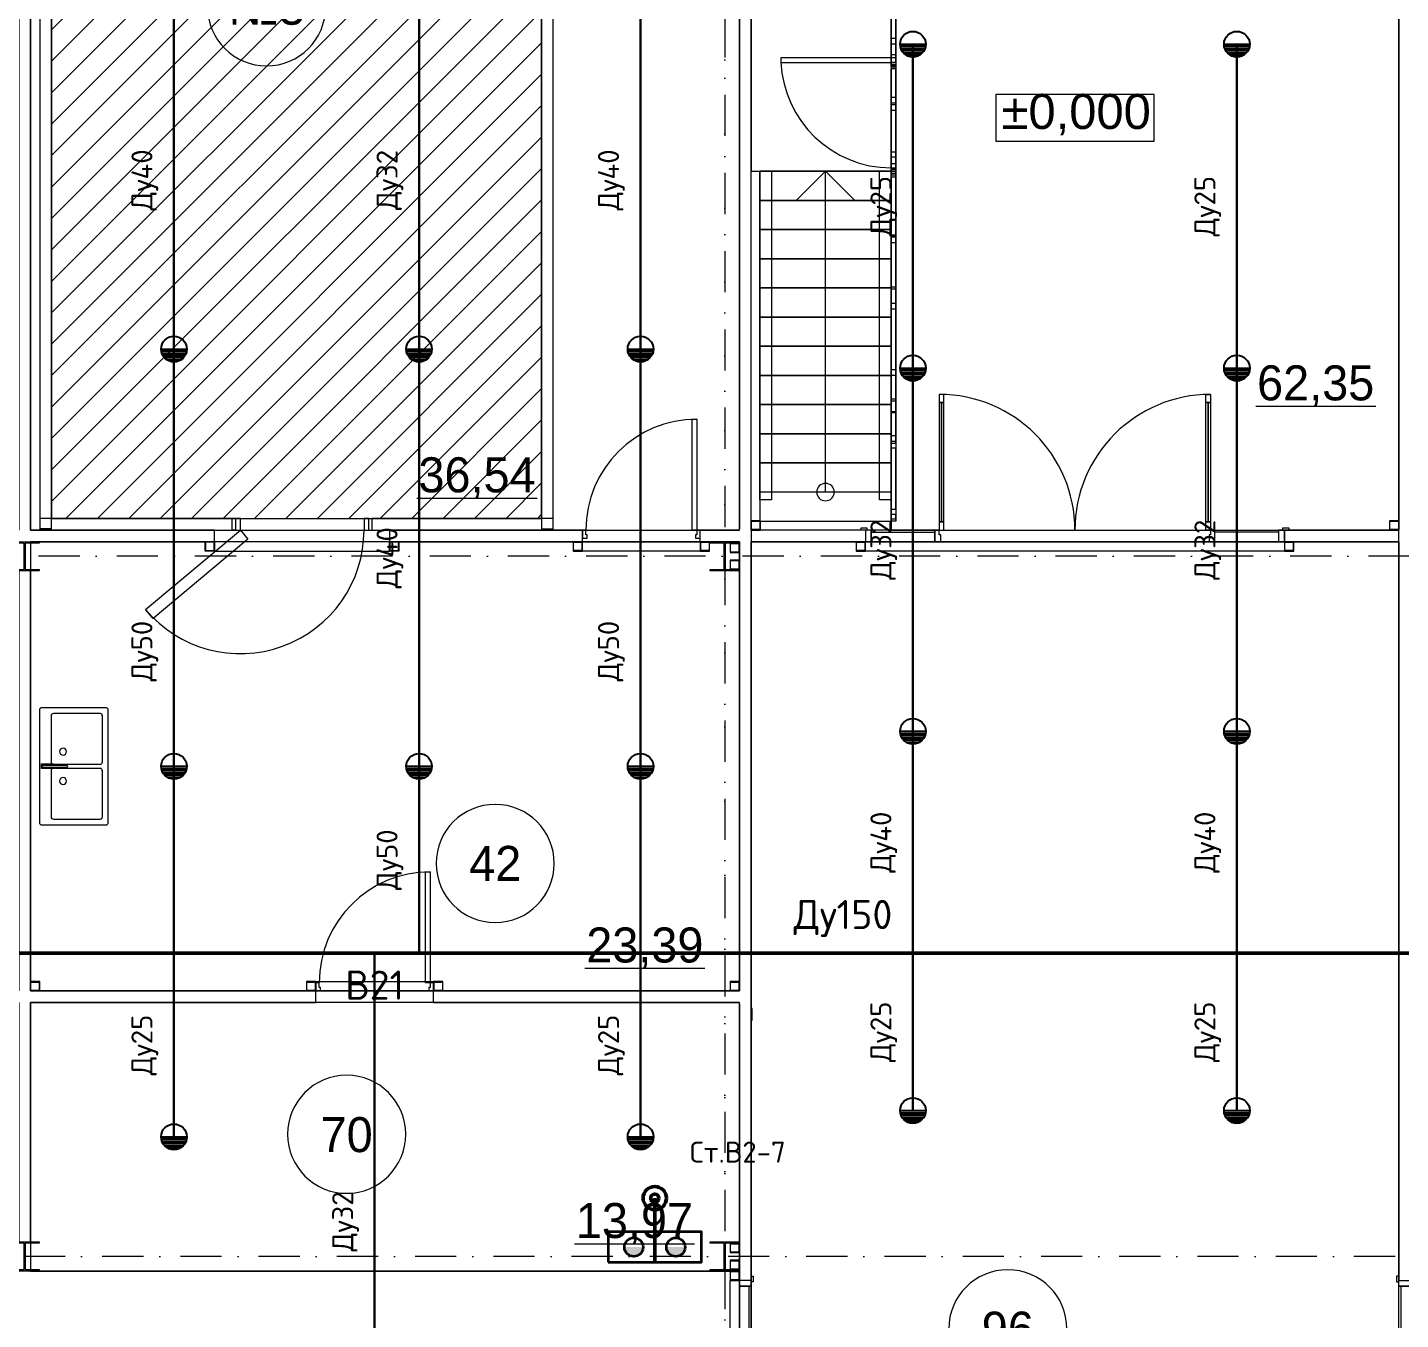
# Model space of a CAD drawing. Header units: millimetres. Extents: x 0 to 2118900, y -20000 to 84100.
# Drawn here: x 448025 to 459790, y 45459 to 56532 of the extents above; entities that cross this region are included whole.
import ezdxf
from ezdxf.enums import TextEntityAlignment as Align

# ---------------------------------------------------------------- set-up
doc = ezdxf.new("R2010")
doc.units = ezdxf.units.MM
for name, pattern in [('Dot & Dashed', [670.277762, 352.777767, -176.388884, 0, -141.111112]), ('Крупный пунктир', [634.99999, 0, -634.99999]), ('Штриховая', [300, 200, -100])]:
    doc.linetypes.add(name, pattern=pattern)
for name, color, linetype, lineweight in [('АР_подоснова', 8, 'Continuous', 13), ('ПТ_В2', 3, 'Continuous', 50), ('ПТ_В21', 1, 'Continuous', 50), ('ПТ_В21_расп', 1, 'Continuous', 30), ('ПТ_оросители', 7, 'Continuous', 25), ('ПТ_ПК', 30, 'Continuous', 35), ('ПТ_текст', 7, 'Continuous', 18), ('ПТ_штриховка', 8, 'Continuous', 9)]:
    doc.layers.add(name, color=color, linetype=linetype, lineweight=lineweight)
doc.styles.add('АР_текст_1', font='arial.ttf')
doc.styles.add('ПТ', font='isocpeur.ttf')

# ---------------------------------------------------------------- blocks, each defined once
blk = doc.blocks.new('Стена_110', base_point=(51875, 40125))
at = {"color": 0, "linetype": 'Continuous', "lineweight": -2, "flags": 128}
blk.add_lwpolyline([(51775, 40125), (51775, 28225)], dxfattribs=at)
blk = doc.blocks.new('Стена_40', base_point=(46125, 29425))
at = {"color": 0, "linetype": 'Continuous', "lineweight": -2, "flags": 128}
for points in [[(46125, 40125), (46125, 29425)], [(46225, 29425), (46225, 40125)]]:
    blk.add_lwpolyline(points, dxfattribs=at)
blk = doc.blocks.new('Колонна SHS ГК 270')
at = {"color": 0, "linetype": 'Continuous', "lineweight": -2}
for p, q in [((40, 40), (-40, 40)), ((-40, 40), (-40, -40)), ((-36.4, -36.4), (-36.4, 36.4)), ((-36.4, 36.4), (36.4, 36.4)), ((36.4, 36.4), (36.4, -36.4)), ((40, -40), (40, 40)), ((-40, -40), (40, -40)), ((36.4, -36.4), (-36.4, -36.4))]:
    blk.add_line(p, q, dxfattribs=at)
blk = doc.blocks.new('Труба Квадратного Сечения ГК SHS 27_5')
at = {"color": 0, "linetype": 'Continuous', "lineweight": -2}
for p, q in [((505, 40), (0, 40)), ((0, 40), (0, 0)), ((0, 0), (0, -40)), ((1010, 40), (505, 40)), ((1010, 0), (1010, 40)), ((1010, -40), (1010, 0)), ((0, -40), (505, -40)), ((505, -40), (1010, -40))]:
    blk.add_line(p, q, dxfattribs=at)
blk = doc.blocks.new('Труба Квадратного Сечения ГК SHS 27_6')
at = {"color": 0, "linetype": 'Continuous', "lineweight": -2}
for p, q in [((750, 40), (0, 40)), ((0, 40), (0, 0)), ((0, 0), (0, -40)), ((1500, 40), (750, 40)), ((1500, 0), (1500, 40)), ((1500, -40), (1500, 0)), ((0, -40), (750, -40)), ((750, -40), (1500, -40))]:
    blk.add_line(p, q, dxfattribs=at)
blk = doc.blocks.new('Труба Квадратного Сечения ГК SHS 27_9')
at = {"color": 0, "linetype": 'Continuous', "lineweight": -2}
for p, q in [((1795, 40), (0, 40)), ((0, 40), (0, 0)), ((0, 0), (0, -40)), ((3590, 40), (1795, 40)), ((3590, 0), (3590, 40)), ((3590, -40), (3590, 0)), ((0, -40), (1795, -40)), ((1795, -40), (3590, -40))]:
    blk.add_line(p, q, dxfattribs=at)
blk = doc.blocks.new('Труба Квадратного Сечения ГК SHS 27_7')
at = {"color": 0, "linetype": 'Continuous', "lineweight": -2}
for p, q in [((1795, 40), (0, 40)), ((0, 40), (0, 0)), ((0, 0), (0, -40)), ((3590, 40), (1795, 40)), ((3590, 0), (3590, 40)), ((3590, -40), (3590, 0)), ((0, -40), (1795, -40)), ((1795, -40), (3590, -40))]:
    blk.add_line(p, q, dxfattribs=at)
blk = doc.blocks.new('Тамбур-шлюз_94_54', base_point=(48665, 34775))
at = {"color": 0, "linetype": 'Continuous', "lineweight": -2}
blk.add_line((50549, 29286), (51578, 29286), dxfattribs=at)
for start, end in [(0, 180), (180, 0)]:
    blk.add_arc((48482, 35043), 506, start, end, dxfattribs=at)
at = {"color": 0, "lineweight": -2, "style": 'АР_текст_1'}
for tag, p in [('ROOM_NUMBER', (48482, 35041)), ('ROOM_AREA', (51063, 29486))]:
    blk.add_attdef(tag, text='', height=300, dxfattribs=at).set_placement(p, align=Align.MIDDLE_CENTER)
blk = doc.blocks.new('Зона подготовки товара_42_61', base_point=(42817, 26475))
at = {"color": 0, "linetype": 'Continuous', "lineweight": -2}
blk.add_line((44800, 24470), (45830, 24470), dxfattribs=at)
for start, end in [(0, 180), (180, 0)]:
    blk.add_arc((44033, 25368), 506, start, end, dxfattribs=at)
at = {"color": 0, "lineweight": -2, "style": 'АР_текст_1'}
for tag, p in [('ROOM_NUMBER', (44033, 25368)), ('ROOM_AREA', (45315, 24669))]:
    blk.add_attdef(tag, text='', height=300, dxfattribs=at).set_placement(p, align=Align.MIDDLE_CENTER)
blk = doc.blocks.new('Морозильная камера №3_№3_82', base_point=(42258, 33075))
at = {"color": 0, "linetype": 'Continuous', "lineweight": -2}
for p, q in [((43314, 33919), (42735, 32917)), ((43892, 32917), (43314, 33919)), ((42735, 32917), (43892, 32917)), ((43362, 28498), (44391, 28498))]:
    blk.add_line(p, q, dxfattribs=at)
at = {"color": 0, "linetype": 'Штриховая', "lineweight": -2, "flags": 128}
blk.add_lwpolyline([(44430, 37025), (40230, 37025), (40230, 28325), (44430, 28325)], close=True, dxfattribs=at)
at = {"color": 0, "linetype": 'Continuous', "lineweight": -2}
for start, end in [(0, 180), (180, 0)]:
    blk.add_arc((42074, 32708), 506, start, end, dxfattribs=at)
at = {"color": 0, "lineweight": -2, "style": 'АР_текст_1'}
for tag, p in [('DUMMY_112', (43314, 33251)), ('ROOM_NUMBER', (42074, 32705)), ('ROOM_AREA', (43877, 28698))]:
    blk.add_attdef(tag, text='', height=300, dxfattribs=at).set_placement(p, align=Align.MIDDLE_CENTER)
blk = doc.blocks.new('Торговый зал_96_101', base_point=(49000, 22487))
at = {"color": 0, "linetype": 'Continuous', "lineweight": -2}
blk.add_line((50659, 12175), (51688, 12175), dxfattribs=at)
for start, end in [(0, 180), (180, 0)]:
    blk.add_arc((48425, 21380), 506, start, end, dxfattribs=at)
at = {"color": 0, "lineweight": -2, "style": 'АР_текст_1'}
for tag, p in [('ROOM_NUMBER', (48425, 21377)), ('ROOM_AREA', (51173, 12374))]:
    blk.add_attdef(tag, text='', height=300, dxfattribs=at).set_placement(p, align=Align.MIDDLE_CENTER)
blk = doc.blocks.new('Выставочная зона_70_117', base_point=(44007, 23556))
at = {"color": 0, "linetype": 'Continuous', "lineweight": -2}
blk.add_line((44711, 22108), (45741, 22108), dxfattribs=at)
for start, end in [(0, 180), (180, 0)]:
    blk.add_arc((42760, 23047), 506, start, end, dxfattribs=at)
at = {"color": 0, "lineweight": -2, "style": 'АР_текст_1'}
for tag, p in [('ROOM_NUMBER', (42760, 23044)), ('ROOM_AREA', (45226, 22308))]:
    blk.add_attdef(tag, text='', height=300, dxfattribs=at).set_placement(p, align=Align.MIDDLE_CENTER)
blk = doc.blocks.new('Перекрытие_1100', base_point=(-300, -300))
at = {"color": 0, "linetype": 'Continuous', "lineweight": -2, "flags": 128}
blk.add_lwpolyline([(47425, 31300), (46300, 31300), (46300, 28300), (47425, 28300)], close=True, dxfattribs=at)
blk = doc.blocks.new('Стена_130', base_point=(46125, 24124))
at = {"color": 0, "linetype": 'Continuous', "lineweight": -2}
for p, q in [((46235, 24124), (46225, 24124)), ((46235, 24024), (46235, 24124)), ((46225, 24024), (46235, 24024))]:
    blk.add_line(p, q, dxfattribs=at)
at = {"color": 0, "linetype": 'Continuous', "lineweight": -2, "flags": 128}
for points in [[(46225, 24024), (46225, 24124)], [(46225, 24124), (46225, 24024)]]:
    blk.add_lwpolyline(points, dxfattribs=at)
blk = doc.blocks.new('Двупольная Дверь с Боковыми Панелями и Фрамугой 27')
at = {"color": 0, "linetype": 'Continuous', "lineweight": -2}
for p, q in [((-1162, 1162), (-1162, 1092)), ((-1122, 1162), (-1162, 1162)), ((-1162, 1092), (-1122, 1092)), ((-1142, 1092), (-1142, 70)), ((-1122, 1092), (-1122, 1162)), ((1122, 1092), (1122, 1162)), ((1122, 1162), (1162, 1162)), ((1162, 1092), (1122, 1092)), ((1142, 1092), (1142, 70)), ((1162, 1162), (1162, 1092)), ((-1832, 0), (-1832, 19)), ((-1832, 19), (-1782, 19)), ((-1782, 0), (-1832, 0)), ((-1795, 0), (-1832, 0)), ((-1795, 0), (-1832, 0)), ((-1745, 0), (-1795, 0)), ((-1795, 0), (-1795, -100)), ((-1795, 0), (-1795, -100)), ((-1795, 0), (-1795, -100)), ((-1782, 19), (-1782, 0)), ((-1745, -100), (-1745, 0)), ((-1162, 0), (-1200, 0)), ((-1200, 0), (-1200, -100)), ((-1122, 70), (-1162, 70)), ((-1162, 70), (-1162, 0)), ((-1162, -40), (-1162, 0)), ((-1162, 0), (-1122, 0)), ((-1122, 0), (-1122, 70)), ((1122, 0), (1122, 70)), ((1122, 70), (1162, 70)), ((1162, 0), (1122, 0)), ((1162, 70), (1162, 0)), ((1200, 0), (1162, 0)), ((1162, 0), (1162, -40)), ((1200, -100), (1200, 0)), ((1795, 0), (1745, 0)), ((1745, 0), (1745, -100)), ((1782, 19), (1832, 19)), ((1782, 0), (1782, 19)), ((1832, 0), (1782, 0)), ((1795, -100), (1795, 0)), ((1795, 0), (1795, -100)), ((1795, 0), (1795, -100)), ((1795, 0), (1832, 0)), ((1795, 0), (1832, 0)), ((1832, 19), (1832, 0)), ((-1795, -100), (-1745, -100)), ((-1745, -18), (-1200, -18)), ((-1200, -100), (-1745, -100)), ((-1200, -100), (-1150, -100)), ((-1150, -40), (-1162, -40)), ((-1150, -100), (-1150, -40)), ((1162, -40), (1150, -40)), ((1150, -40), (1150, -100)), ((1150, -100), (1200, -100)), ((1745, -18), (1200, -18)), ((1745, -100), (1200, -100)), ((1745, -100), (1795, -100))]:
    blk.add_line(p, q, dxfattribs=at)
at = {"color": 0, "linetype": 'Continuous', "lineweight": -2, "flags": 128}
for points in [[(-1162, 1092), (-1162, 70), (-1142, 70), (-1142, 1092)], [(-1142, 1092), (-1142, 70), (-1122, 70), (-1122, 1092)], [(1142, 1092), (1142, 70), (1122, 70), (1122, 1092)], [(1162, 1092), (1162, 70), (1142, 70), (1142, 1092)], [(-1200, 0), (-1745, 0), (-1745, -100), (-1200, -100)], [(1745, -100), (1200, -100), (1200, 0), (1745, 0)]]:
    blk.add_lwpolyline(points, close=True, dxfattribs=at)
at = {"color": 0, "linetype": 'Continuous', "lineweight": -2}
for centre, start, end in [((-1162, 0), 0, 90), ((1162, 0), 90, 180)]:
    blk.add_arc(centre, 1162, start, end, dxfattribs=at)
blk = doc.blocks.new('Стена_140', base_point=(46125, 28125))
at = {"color": 0, "linetype": 'Continuous', "lineweight": -2}
for p, q in [((46235, 28225), (46225, 28225)), ((46225, 28125), (46235, 28125)), ((47205, 28225), (47168, 28225)), ((47205, 28225), (47205, 28125)), ((50795, 28225), (50832, 28225)), ((50795, 28225), (50795, 28125)), ((51775, 28225), (51765, 28225)), ((51765, 28125), (51775, 28125))]:
    blk.add_line(p, q, dxfattribs=at)
at = {"color": 0, "linetype": 'Continuous', "lineweight": -2, "flags": 128}
for points in [[(46225, 28225), (46225, 28125)], [(47205, 28225), (46235, 28225)], [(46235, 28125), (47205, 28125)], [(51765, 28225), (50795, 28225)], [(50795, 28125), (51765, 28125)], [(51775, 28125), (51775, 28225)]]:
    blk.add_lwpolyline(points, dxfattribs=at)
at = {"color": 0, "linetype": 'Continuous', "lineweight": -2, "zscale": 1000}
blk.add_blockref('Двупольная Дверь с Боковыми Панелями и Фрамугой 27', (49000, 28225), dxfattribs=at)
blk = doc.blocks.new('Стена_150', base_point=(51875, 21875))
at = {"color": 0, "linetype": 'Continuous', "lineweight": -2}
for p, q in [((51775, 21795), (51775, 21832)), ((51775, 21795), (51875, 21795)), ((51775, 18205), (51775, 18168)), ((51775, 18205), (51875, 18205))]:
    blk.add_line(p, q, dxfattribs=at)
at = {"color": 0, "linetype": 'Continuous', "lineweight": -2, "flags": 128}
for points in [[(51775, 21875), (51775, 21795)], [(51875, 21795), (51875, 21875)], [(51775, 18205), (51775, 11875)], [(51875, 15835), (51875, 18205)], [(51875, 11875), (51875, 15725)]]:
    blk.add_lwpolyline(points, dxfattribs=at)
at = {"color": 0, "linetype": 'Continuous', "lineweight": -2, "xscale": -1, "zscale": 1000, "rotation": 90}
blk.add_blockref('Двупольная Дверь с Боковыми Панелями и Фрамугой 27', (51775, 20000), dxfattribs=at)
blk = doc.blocks.new('Стена_160', base_point=(46125, 21875))
at = {"color": 0, "linetype": 'Continuous', "lineweight": -2, "flags": 128}
for points in [[(46125, 28125), (46125, 24275)], [(46225, 21875), (46225, 28125)], [(46125, 24165), (46125, 21875)]]:
    blk.add_lwpolyline(points, dxfattribs=at)
blk = doc.blocks.new('Однопольная Дверь 27_2')
at = {"color": 0, "linetype": 'Continuous', "lineweight": -2}
for p, q in [((435, 0), (435, 950)), ((435, 950), (475, 950)), ((475, 950), (475, 0)), ((-475, 0), (-505, 0)), ((-505, 0), (-505, -70)), ((-475, -40), (-475, 0)), ((475, 0), (435, 0)), ((505, 0), (475, 0)), ((475, 0), (475, -40)), ((505, -70), (505, 0)), ((-505, -70), (-465, -70)), ((-505, -170), (-505, -70)), ((-465, -40), (-475, -40)), ((-465, -70), (-465, -40)), ((475, -40), (465, -40)), ((465, -40), (465, -70)), ((465, -70), (505, -70)), ((505, -170), (505, -70))]:
    blk.add_line(p, q, dxfattribs=at)
blk.add_arc((475, 0), 950, 90, 180, dxfattribs=at)
blk = doc.blocks.new('Стена_82', base_point=(4125, 24225))
at = {"color": 0, "linetype": 'Continuous', "lineweight": -2}
for p, q in [((42495, 24175), (42495, 24275)), ((43505, 24175), (43505, 24275))]:
    blk.add_line(p, q, dxfattribs=at)
at = {"color": 0, "linetype": 'Continuous', "lineweight": -2, "flags": 128}
for points in [[(42495, 24275), (40050, 24275)], [(46125, 24275), (43505, 24275)], [(40050, 24175), (42495, 24175)], [(43505, 24175), (46125, 24175)]]:
    blk.add_lwpolyline(points, dxfattribs=at)
at = {"color": 0, "linetype": 'Continuous', "lineweight": -2, "zscale": 1000}
blk.add_blockref('Однопольная Дверь 27_2', (43000, 24345), dxfattribs=at)
blk = doc.blocks.new('Однопольная Дверь 27_3')
at = {"color": 0, "linetype": 'Continuous', "lineweight": -2}
for p, q in [((435, 0), (435, 950)), ((435, 950), (475, 950)), ((475, 950), (475, 0)), ((-475, 0), (-505, 0)), ((-505, 0), (-505, -70)), ((-505, -70), (-505, 0)), ((-505, -70), (-505, 0)), ((-475, -40), (-475, 0)), ((475, 0), (435, 0)), ((505, 0), (475, 0)), ((475, 0), (475, -40)), ((505, -70), (505, 0)), ((505, -70), (505, 0)), ((505, -70), (505, 0)), ((-505, -70), (-465, -70)), ((-505, -100), (-505, -70)), ((-465, -40), (-475, -40)), ((-465, -70), (-465, -40)), ((475, -40), (465, -40)), ((465, -40), (465, -70)), ((465, -70), (505, -70)), ((505, -100), (505, -70))]:
    blk.add_line(p, q, dxfattribs=at)
blk.add_arc((475, 0), 950, 90, 180, dxfattribs=at)
blk = doc.blocks.new('Простой Проем Двери')
at = {"color": 0, "linetype": 'Continuous', "lineweight": -2}
for p, q in [((-750, 0), (-750, -100)), ((750, 0), (750, -100))]:
    blk.add_line(p, q, dxfattribs=at)
blk = doc.blocks.new('Стена_83', base_point=(-125, 28125))
at = {"color": 0, "linetype": 'Continuous', "lineweight": -2}
for p, q in [((41629, 28125), (41629, 28225)), ((43129, 28125), (43129, 28225)), ((44780, 28155), (44780, 28225)), ((44780, 28125), (44780, 28155)), ((45790, 28155), (45790, 28225)), ((45790, 28125), (45790, 28155))]:
    blk.add_line(p, q, dxfattribs=at)
at = {"color": 0, "linetype": 'Continuous', "lineweight": -2, "flags": 128}
for points in [[(39790, 28125), (41629, 28125)], [(41629, 28225), (40050, 28225)], [(44780, 28225), (43129, 28225)], [(43129, 28125), (44780, 28125)], [(46125, 28225), (45790, 28225)], [(45790, 28125), (46125, 28125)]]:
    blk.add_lwpolyline(points, dxfattribs=at)
at = {"color": 0, "linetype": 'Continuous', "lineweight": -2, "zscale": 1000}
blk.add_blockref('Однопольная Дверь 27_3', (45285, 28225), dxfattribs=at)
at = {"color": 0, "linetype": 'Continuous', "lineweight": -2, "zscale": 1000, "rotation": 180}
blk.add_blockref('Простой Проем Двери', (42379, 28125), dxfattribs=at)
blk = doc.blocks.new('Стена_103', base_point=(40000, 22125))
at = {"color": 0, "linetype": 'Continuous', "lineweight": -2, "flags": 128}
for points in [[(40050, 27875), (39950, 27875)], [(39950, 27875), (39950, 24275)], [(40050, 24275), (40050, 27875)], [(39950, 24175), (39950, 22125)], [(40050, 22125), (40050, 24175)], [(39950, 22125), (40050, 22125)]]:
    blk.add_lwpolyline(points, dxfattribs=at)
blk = doc.blocks.new('Стена_106', base_point=(44530, 37125))
at = {"color": 0, "linetype": 'Continuous', "lineweight": -2}
for p, q in [((44430, 28235), (44430, 28225)), ((44430, 28225), (44530, 28225)), ((44530, 28225), (44530, 28235))]:
    blk.add_line(p, q, dxfattribs=at)
at = {"color": 0, "linetype": 'Continuous', "lineweight": -2, "flags": 128}
for points in [[(44530, 37125), (44430, 37125)], [(44530, 28235), (44530, 37125)], [(44430, 37025), (44430, 28235)], [(44430, 28235), (44530, 28235)]]:
    blk.add_lwpolyline(points, dxfattribs=at)
blk = doc.blocks.new('Стена_107', base_point=(40130, 28225))
at = {"color": 0, "linetype": 'Continuous', "lineweight": -2}
for p, q in [((40130, 28235), (40130, 28225)), ((40130, 28225), (40230, 28225)), ((40230, 28225), (40230, 28235))]:
    blk.add_line(p, q, dxfattribs=at)
at = {"color": 0, "linetype": 'Continuous', "lineweight": -2, "flags": 128}
for points in [[(40130, 37125), (40230, 37125)], [(40130, 37125), (40130, 28235)], [(40230, 28235), (40230, 37025)], [(40230, 28235), (40130, 28235)]]:
    blk.add_lwpolyline(points, dxfattribs=at)
blk = doc.blocks.new('Стена_162', base_point=(46125, 11775))
at = {"color": 0, "linetype": 'Continuous', "lineweight": -2}
for p, q in [((46225, 21795), (46125, 21795)), ((46225, 21795), (46225, 21832)), ((46225, 18205), (46125, 18205)), ((46225, 18205), (46225, 18168))]:
    blk.add_line(p, q, dxfattribs=at)
at = {"color": 0, "linetype": 'Continuous', "lineweight": -2, "flags": 128}
for points in [[(46125, 21875), (46125, 21795)], [(46225, 21795), (46225, 21875)], [(46125, 18205), (46125, 15835)], [(46225, 11875), (46225, 18205)], [(46125, 15725), (46125, 11875)]]:
    blk.add_lwpolyline(points, dxfattribs=at)
at = {"color": 0, "linetype": 'Continuous', "lineweight": -2, "zscale": 1000, "rotation": 270}
blk.add_blockref('Двупольная Дверь с Боковыми Панелями и Фрамугой 27', (46225, 20000), dxfattribs=at)
blk = doc.blocks.new('Однопольная Дверь 27_4')
at = {"color": 0, "linetype": 'Continuous', "lineweight": -2}
for p, q in [((466, 77), (1278, 758)), ((1278, 758), (1342, 681)), ((1342, 681), (530, 0)), ((-570, 0), (-600, 0)), ((-600, 0), (-600, -100)), ((-600, 0), (-600, -100)), ((-600, 0), (-600, -100)), ((-530, 0), (-570, 0)), ((-570, 0), (-570, -100)), ((-530, -100), (-530, 0)), ((530, 0), (466, 77)), ((570, 0), (530, 0)), ((530, 0), (530, -100)), ((570, 0), (600, 0)), ((570, -100), (570, 0)), ((600, 0), (600, -100)), ((600, 0), (600, -100)), ((600, 0), (600, -100)), ((-570, -100), (-600, -100)), ((-570, -100), (-530, -100)), ((530, -100), (570, -100)), ((570, -100), (600, -100))]:
    blk.add_line(p, q, dxfattribs=at)
blk.add_arc((530, 0), 1060, 40, 180, dxfattribs=at)
blk = doc.blocks.new('Стена_266', base_point=(44530, 28225))
at = {"color": 0, "linetype": 'Continuous', "lineweight": -2}
for p, q in [((41779, 28225), (41779, 28325)), ((42979, 28225), (42979, 28325))]:
    blk.add_line(p, q, dxfattribs=at)
at = {"color": 0, "linetype": 'Continuous', "lineweight": -2, "flags": 128}
for points in [[(41779, 28325), (40130, 28325)], [(40130, 28325), (40130, 28225)], [(44530, 28325), (42979, 28325)], [(44530, 28225), (44530, 28325)], [(40130, 28225), (41779, 28225)], [(42979, 28225), (44530, 28225)]]:
    blk.add_lwpolyline(points, dxfattribs=at)
at = {"color": 0, "linetype": 'Continuous', "lineweight": -2, "zscale": 1000, "rotation": 179.9999990962202}
blk.add_blockref('Однопольная Дверь 27_4', (42379, 28225), dxfattribs=at)
blk = doc.blocks.new('Стена_309', base_point=(51875, 28225))
at = {"color": 0, "linetype": 'Continuous', "lineweight": -2, "flags": 128}
for points in [[(51775, 28125), (51775, 21875)], [(51875, 24275), (51875, 28125)], [(51875, 21875), (51875, 24165)]]:
    blk.add_lwpolyline(points, dxfattribs=at)
blk = doc.blocks.new('Стена_376', base_point=(40000, 28125))
at = {"color": 0, "linetype": 'Continuous', "lineweight": -2, "flags": 128}
for points in [[(40050, 33875), (39950, 33875)], [(39950, 33875), (39950, 28225)], [(40050, 28225), (40050, 33875)]]:
    blk.add_lwpolyline(points, dxfattribs=at)
blk = doc.blocks.new('Стена_411', base_point=(46125, 29425))
at = {"color": 0, "linetype": 'Continuous', "lineweight": -2, "flags": 128}
for points in [[(46125, 29425), (46125, 28235)], [(46225, 28225), (46225, 29425)]]:
    blk.add_lwpolyline(points, dxfattribs=at)
blk = doc.blocks.new('Колонна Универсальная 27')
at = {"color": 0, "linetype": 'Continuous', "lineweight": -2}
for p, q in [((125, 125), (-125, 125)), ((-125, 125), (-125, 113)), ((125, 113), (125, 125)), ((-125, 113), (-4, 113)), ((-4, 113), (-4, -113)), ((4, -113), (4, 113)), ((4, 113), (125, 113)), ((-4, -113), (-125, -113)), ((-125, -113), (-125, -125)), ((125, -113), (4, -113)), ((125, -125), (125, -113)), ((-125, -125), (125, -125))]:
    blk.add_line(p, q, dxfattribs=at)
blk = doc.blocks.new('Двутавp К 26020-83 27_4')
at = {"color": 0, "linetype": 'Крупный пунктир', "lineweight": -2}
blk.add_line((0, 0), (39750, 0), dxfattribs=at)
blk = doc.blocks.new('Мойка Обычная 27')
at = {"color": 0, "linetype": 'Continuous', "lineweight": -2}
for p, q in [((470, 485), (70, 485)), ((940, 485), (540, 485)), ((50, 465), (50, 70)), ((490, 70), (490, 465)), ((520, 465), (520, 70)), ((960, 70), (960, 465)), ((70, 50), (470, 50)), ((540, 50), (940, 50))]:
    blk.add_line(p, q, dxfattribs=at)
at = {"color": 0, "linetype": 'Continuous', "lineweight": -2, "flags": 128}
for points in [[(20, 0), (990, 0, 0.414214), (1010, 20), (1010, 565, 0.414214), (990, 585), (20, 585, 0.414214), (0, 565), (0, 20, 0.414214)], [(485, 504), (496, 504), (496, 555, -1), (514, 555), (514, 504), (525, 504), (525, 569), (485, 569)], [(496, 357, 1), (514, 357), (514, 555, 1), (496, 555)]]:
    blk.add_lwpolyline(points, format="xyb", close=True, dxfattribs=at)
for points in [[(485, 468), (496, 468), (496, 503), (485, 503)], [(525, 468), (525, 503), (514, 503), (514, 468)]]:
    blk.add_lwpolyline(points, close=True, dxfattribs=at)
at = {"color": 0, "linetype": 'Continuous', "lineweight": -2}
for centre in [(379, 385), (631, 385)]:
    blk.add_circle(centre, 30, dxfattribs=at)
for centre, start, end in [((70, 465), 90, 180), ((470, 465), 0, 90), ((540, 465), 90, 180), ((940, 465), 0, 90), ((70, 70), 180, 270), ((470, 70), 270, 0), ((540, 70), 180, 270), ((940, 70), 270, 0)]:
    blk.add_arc(centre, 20, start, end, dxfattribs=at)
for p in [(70, 50), (540, 50)]:
    blk.add_point(p, dxfattribs=at)
blk = doc.blocks.new('ОГР-15')
at = {"color": 0, "linetype": 'Continuous', "lineweight": -2}
for p, q in [((937, 40), (0, 40)), ((0, 0), (0, 40)), ((0, 40), (20, 40)), ((0, 0), (0, 40)), ((937, 0), (0, 0)), ((20, 0), (0, 0)), ((20, 40), (20, 0)), ((20, 40), (57, 40)), ((20, 40), (20, 0)), ((20, 0), (57, 0)), ((57, 0), (57, 40)), ((57, 40), (103, 40)), ((103, 0), (57, 0)), ((103, 40), (103, 0)), ((103, 40), (625, 40)), ((103, 0), (625, 0)), ((625, 0), (625, 40)), ((625, 40), (670, 40)), ((670, 0), (625, 0)), ((670, 40), (670, 0)), ((670, 40), (3631, 40)), ((670, 0), (3631, 0)), ((686, 40), (686, 0)), ((731, 0), (731, 40)), ((937, 40), (933, 40)), ((933, 40), (933, 0)), ((933, 0), (937, 0)), ((5194, 40), (937, 40)), ((937, 0), (937, 40)), ((5194, 0), (937, 0)), ((1030, 0), (1030, 40)), ((1030, 0), (1030, 40)), ((1050, 40), (1050, 0)), ((1050, 40), (1050, 0)), ((1253, 40), (1253, 0)), ((1299, 0), (1299, 40)), ((1821, 40), (1821, 0)), ((1866, 0), (1866, 40)), ((1990, 0), (1990, 40)), ((1990, 0), (1990, 40)), ((1990, 0), (1990, 40)), ((1990, 0), (1990, 40)), ((2010, 40), (2010, 0)), ((2010, 40), (2010, 0)), ((2010, 40), (2010, 0)), ((2010, 40), (2010, 0)), ((2388, 40), (2388, 0)), ((2434, 0), (2434, 40)), ((2950, 0), (2950, 40)), ((2950, 0), (2950, 40)), ((2950, 0), (2950, 40)), ((2970, 40), (2970, 0)), ((2970, 40), (2970, 0)), ((2970, 40), (2970, 0)), ((2980, 0), (2980, 40)), ((3000, 40), (3000, 0)), ((3000, 40), (3000, 0)), ((3018, 40), (3018, 0)), ((3064, 0), (3064, 40)), ((3120, 0), (3120, 40)), ((3120, 40), (3165, 40)), ((3165, 0), (3120, 0)), ((3165, 40), (3165, 0)), ((3165, 40), (3880, 40)), ((3165, 0), (3880, 0)), ((3524, 40), (3524, 0)), ((3569, 0), (3569, 40)), ((3586, 40), (3586, 0)), ((3631, 0), (3631, 40)), ((3894, 40), (3631, 40)), ((3894, 0), (3631, 0)), ((3880, 0), (3880, 40)), ((3880, 40), (3880, 0)), ((3894, 40), (3934, 40)), ((3894, 0), (3894, 40)), ((3934, 0), (3894, 0)), ((3900, 0), (3900, 40)), ((3910, 0), (3910, 40)), ((3910, 0), (3910, 40)), ((3930, 40), (3930, 0)), ((3930, 40), (5426, 40)), ((3930, 40), (3930, 0)), ((3930, 0), (5426, 0)), ((3934, 40), (3934, 0)), ((4091, 40), (4091, 0)), ((4136, 0), (4136, 40)), ((4659, 40), (4659, 0)), ((4690, 40), (4710, 40)), ((4690, 0), (4690, 40)), ((4710, 0), (4690, 0)), ((4704, 0), (4704, 40)), ((4710, 40), (4710, 0)), ((5194, 40), (5189, 40)), ((5189, 40), (5189, 0)), ((5189, 0), (5194, 0)), ((5431, 40), (5194, 40)), ((5194, 0), (5194, 40)), ((5431, 0), (5194, 0)), ((5226, 40), (5226, 0)), ((5272, 0), (5272, 40)), ((5426, 40), (5435, 40)), ((5426, 0), (5426, 40)), ((5435, 0), (5426, 0)), ((5431, 0), (5431, 40)), ((5435, 40), (8109, 40)), ((5435, 40), (5435, 0)), ((5435, 0), (8109, 0)), ((5449, 40), (5449, 0)), ((6094, 40), (5454, 40)), ((5454, 40), (5454, 0)), ((6094, 0), (5454, 0)), ((5494, 0), (5494, 40)), ((5590, 40), (5610, 40)), ((5590, 0), (5590, 40)), ((5590, 0), (5590, 40)), ((5590, 0), (5590, 40)), ((5610, 0), (5590, 0)), ((5610, 40), (5610, 0)), ((5610, 40), (5610, 0)), ((5610, 40), (5610, 0)), ((5794, 40), (5794, 0)), ((5839, 0), (5839, 40)), ((6089, 40), (6089, 0)), ((6089, 40), (6089, 0)), ((6094, 40), (6089, 40)), ((6089, 0), (6094, 0)), ((6094, 0), (6094, 40)), ((8560, 40), (6094, 40)), ((6094, 0), (6094, 40)), ((8560, 0), (6094, 0)), ((6361, 40), (6361, 0)), ((6407, 0), (6407, 40)), ((6490, 0), (6490, 40)), ((6490, 0), (6490, 40)), ((6490, 0), (6490, 40)), ((6510, 40), (6510, 0)), ((6510, 40), (6510, 0)), ((6510, 40), (6510, 0)), ((6929, 40), (6929, 0)), ((6974, 0), (6974, 40)), ((7390, 0), (7390, 40)), ((7390, 0), (7390, 40)), ((7410, 40), (7410, 0)), ((7410, 40), (7410, 0)), ((7497, 40), (7497, 0)), ((7542, 0), (7542, 40)), ((8064, 40), (8064, 0)), ((8109, 0), (8109, 40)), ((8540, 40), (8560, 40)), ((8540, 0), (8540, 40)), ((8560, 0), (8540, 0)), ((8560, 40), (8560, 0))]:
    blk.add_line(p, q, dxfattribs=at)
blk = doc.blocks.new('Отметка Уровня_2', base_point=(49000, 31756))
at = {"color": 0, "linetype": 'Continuous', "lineweight": -2, "flags": 128}
blk.add_lwpolyline([(48322, 31556), (49678, 31556), (49678, 31956), (48322, 31956)], close=True, dxfattribs=at)
at = {"color": 0, "lineweight": -2, "insert": (48372, 31606), "char_height": 300, "attachment_point": 7, "style": 'АР_текст_1'}
blk.add_mtext('\\A1;{\\pql;\\fArial|b0|i0|c204|p0;\\W1.000000;±0,000}', dxfattribs=at)
blk = doc.blocks.new('Лестница_9')
at = {"color": 0, "linetype": 'Continuous', "lineweight": -2}
for p, q in [((46300, 28550), (46300, 31300)), ((46300, 31300), (46400, 31300)), ((46300, 31050), (46300, 31300)), ((46300, 31300), (47425, 31300)), ((46400, 31300), (46400, 28550)), ((46863, 31300), (46613, 31050)), ((46863, 31050), (46863, 31300)), ((47113, 31050), (46863, 31300)), ((47325, 28550), (47325, 31300)), ((47325, 31300), (47425, 31300)), ((47425, 31300), (47425, 28550)), ((47425, 31300), (47425, 31050)), ((46300, 30800), (46300, 31050)), ((46300, 31050), (47425, 31050)), ((47425, 31050), (46300, 31050)), ((46863, 28800), (46863, 31050)), ((47425, 31050), (47425, 30800)), ((46300, 30550), (46300, 30800)), ((46300, 30800), (47425, 30800)), ((47425, 30800), (46300, 30800)), ((47425, 30800), (47425, 30550)), ((46300, 30300), (46300, 30550)), ((46300, 30550), (47425, 30550)), ((47425, 30550), (46300, 30550)), ((47425, 30550), (47425, 30300)), ((46300, 30050), (46300, 30300)), ((46300, 30300), (47425, 30300)), ((47425, 30300), (46300, 30300)), ((47425, 30300), (47425, 30050)), ((46300, 29800), (46300, 30050)), ((46300, 30050), (47425, 30050)), ((47425, 30050), (46300, 30050)), ((47425, 30050), (47425, 29800)), ((46300, 29550), (46300, 29800)), ((46300, 29800), (47425, 29800)), ((47425, 29800), (46300, 29800)), ((47425, 29800), (47425, 29550)), ((46300, 29300), (46300, 29550)), ((46300, 29550), (47425, 29550)), ((47425, 29550), (46300, 29550)), ((47425, 29550), (47425, 29300)), ((46300, 29050), (46300, 29300)), ((46300, 29300), (47425, 29300)), ((47425, 29300), (46300, 29300)), ((47425, 29300), (47425, 29050)), ((46300, 28800), (46300, 29050)), ((46300, 29050), (47425, 29050)), ((47425, 29050), (46300, 29050)), ((47425, 29050), (47425, 28800)), ((46300, 28550), (46300, 28800)), ((46300, 28800), (47425, 28800)), ((47425, 28800), (46300, 28800)), ((46863, 28550), (46863, 28800)), ((47425, 28800), (47425, 28550)), ((46300, 28483), (46300, 28550)), ((47425, 28550), (46300, 28550)), ((46400, 28483), (46300, 28483)), ((46400, 28550), (46400, 28483)), ((47325, 28483), (47325, 28550)), ((47425, 28483), (47325, 28483)), ((47425, 28550), (47425, 28483))]:
    blk.add_line(p, q, dxfattribs=at)
for start, end in [(0, 180), (180, 0)]:
    blk.add_arc((46863, 28550), 75, start, end, dxfattribs=at)
blk = doc.blocks.new('Стандартный Маркер Сетки_40')
at = {"color": 0, "linetype": 'Dot & Dashed', "lineweight": -2}
blk.add_line((0, 0), (55187, 0), dxfattribs=at)
at = {"color": 0, "lineweight": -2, "style": 'АР_текст_1'}
blk.add_attdef('AC_MarkerText_1', text='', height=300, rotation=90, dxfattribs=at).set_placement((55368, -69), align=Align.TOP_CENTER)
blk = doc.blocks.new('AR_F1')
at = {"layer": 'АР_подоснова', "linetype": 'Continuous'}
for p, q in [((46481, 32272), (46481, 32232)), ((47427, 32272), (46481, 32272)), ((47425, 32272), (47425, 32300)), ((47425, 32300), (47465, 32300)), ((47465, 32272), (47425, 32272)), ((47427, 32232), (47427, 32272)), ((47465, 32300), (47465, 32272)), ((46481, 32232), (47427, 32232)), ((47425, 31300), (47425, 31328)), ((47425, 31328), (47465, 31328)), ((47465, 31300), (47425, 31300)), ((47465, 31328), (47465, 31300))]:
    blk.add_line(p, q, dxfattribs=at)
at = {"layer": 'АР_подоснова', "linetype": 'Dot & Dashed'}
for p, q in [((98125, 28000), (-4800, 28000)), ((98000, 22000), (-4800, 22000))]:
    blk.add_line(p, q, dxfattribs=at)
at = {"layer": 'АР_подоснова', "linetype": 'Continuous', "flags": 128}
for points in [[(40130, 28225), (44530, 28225), (46125, 28225), (46125, 40125), (40050, 40125), (40050, 28225)], [(47425, 31300), (47425, 28225), (51775, 28225), (51775, 40125), (46225, 40125), (46225, 31300)], [(44430, 37025), (40230, 37025), (40230, 28325), (44430, 28325)], [(40050, 24275), (46125, 24275), (46125, 28125), (40050, 28125)], [(51775, 28125), (46225, 28125), (46225, 11875), (51775, 11875)], [(46125, 21875), (46125, 24175), (40050, 24175), (40050, 21875)], [(46125, 18125), (46125, 21875), (4225, 21875), (4225, 18125)]]:
    blk.add_lwpolyline(points, close=True, dxfattribs=at)
at = {"layer": 'АР_подоснова', "linetype": 'Continuous'}
blk.add_arc((47429, 32277), 949, 182.6952, 269.7847, dxfattribs=at)
for name, p in [('Перекрытие_1100', (-300, -300)), ('Лестница_9', (0, 0))]:
    blk.add_blockref(name, p, dxfattribs=at)
at = {"layer": 'АР_подоснова'}
for name, p in [('Стена_40', (46125, 29425)), ('Стена_110', (51875, 40125)), ('Стена_107', (40130, 28225)), ('Стена_106', (44530, 37125)), ('Стена_376', (40000, 28125)), ('Отметка Уровня_2', (49000, 31756)), ('Стена_411', (46125, 29425)), ('Стена_140', (46125, 28125)), ('Стена_83', (-125, 28125)), ('Стена_266', (44530, 28225)), ('Стена_160', (46125, 21875)), ('Стена_309', (51875, 28225)), ('Стена_103', (40000, 22125)), ('Стена_82', (4125, 24225)), ('Стена_130', (46125, 24124)), ('Стена_162', (46125, 11775)), ('Стена_150', (51875, 21875))]:
    blk.add_blockref(name, p, dxfattribs=at)
at = {"layer": 'АР_подоснова', "linetype": 'Continuous', "zscale": 1000}
for name, p, rotation in [('Стандартный Маркер Сетки_40', (46000, 40000), 270), ('Двутавp К 26020-83 27_4', (46000, 39875), 270), ('ОГР-15', (47465, 28300), 90), ('Колонна SHS ГК 270', (46265, 28265), 180), ('Колонна SHS ГК 270', (51735, 28265), 180), ('Труба Квадратного Сечения ГК SHS 27_6', (43127, 28085), 180), ('Колонна SHS ГК 270', (47165, 28085), 180), ('Колонна SHS ГК 270', (50835, 28085), 180), ('Колонна SHS ГК 270', (46085, 28073), 180), ('Колонна SHS ГК 270', (46085, 27927), 180), ('Колонна SHS ГК 270', (46085, 22073), 180), ('Колонна SHS ГК 270', (46085, 21927), 180), ('Колонна SHS ГК 270', (46085, 21835), 90)]:
    blk.add_blockref(name, p, dxfattribs=dict(at, rotation=rotation))
at = {"layer": 'АР_подоснова', "linetype": 'Continuous'}
ref = blk.add_blockref('Морозильная камера №3_№3_82', (42258, 33075), dxfattribs=at)
ref.add_attrib('ROOM_NUMBER', '№3', dxfattribs={"layer": '0', "color": 0, "lineweight": 9, "height": 300}).set_placement((42074, 32705), align=Align.MIDDLE_CENTER)
ref.add_attrib('ROOM_AREA', '36,54', dxfattribs={"layer": '0', "color": 0, "lineweight": 9, "height": 300}).set_placement((43877, 28698), align=Align.MIDDLE_CENTER)
ref.add_attrib('DUMMY_112', '4', dxfattribs={"layer": '0', "color": 0, "lineweight": 9, "height": 300}).set_placement((43314, 33251), align=Align.MIDDLE_CENTER)
ref = blk.add_blockref('Тамбур-шлюз_94_54', (48665, 34775), dxfattribs=at)
ref.add_attrib('ROOM_NUMBER', '94', dxfattribs={"layer": '0', "color": 0, "lineweight": 9, "height": 300}).set_placement((48482, 35041), align=Align.MIDDLE_CENTER)
ref.add_attrib('ROOM_AREA', '62,35', dxfattribs={"layer": '0', "color": 0, "lineweight": 9, "height": 300}).set_placement((51063, 29486), align=Align.MIDDLE_CENTER)
at = {"layer": 'АР_подоснова', "linetype": 'Continuous', "xscale": -1, "zscale": 1000}
for name, p in [('Колонна Универсальная 27', (40000, 28000)), ('Труба Квадратного Сечения ГК SHS 27_5', (45790, 28085)), ('Колонна Универсальная 27', (46000, 28000)), ('Труба Квадратного Сечения ГК SHS 27_7', (50795, 28085)), ('Труба Квадратного Сечения ГК SHS 27_5', (43505, 24315)), ('Колонна Универсальная 27', (40000, 22000)), ('Колонна Универсальная 27', (46000, 22000))]:
    blk.add_blockref(name, p, dxfattribs=at)
for name, p, rotation in [('Колонна SHS ГК 270', (41587, 28085), 180), ('Колонна SHS ГК 270', (43167, 28085), 180), ('Мойка Обычная 27', (40715, 26705), 90), ('Труба Квадратного Сечения ГК SHS 27_9', (46085, 18205), 270)]:
    blk.add_blockref(name, p, dxfattribs=dict(at, rotation=rotation))
at = {"layer": 'АР_подоснова', "linetype": 'Continuous', "zscale": 1000}
for p in [(44740, 28085), (45830, 28085), (40090, 24315), (42455, 24315), (43545, 24315), (46085, 24315)]:
    blk.add_blockref('Колонна SHS ГК 270', p, dxfattribs=at)
at = {"layer": 'АР_подоснова', "linetype": 'Continuous'}
ref = blk.add_blockref('Зона подготовки товара_42_61', (42817, 26475), dxfattribs=at)
ref.add_attrib('ROOM_NUMBER', '42', dxfattribs={"layer": '0', "color": 0, "lineweight": 9, "height": 300}).set_placement((44033, 25368), align=Align.MIDDLE_CENTER)
ref.add_attrib('ROOM_AREA', '23,39', dxfattribs={"layer": '0', "color": 0, "lineweight": 9, "height": 300}).set_placement((45315, 24669), align=Align.MIDDLE_CENTER)
ref = blk.add_blockref('Выставочная зона_70_117', (44007, 23556), dxfattribs=at)
ref.add_attrib('ROOM_NUMBER', '70', dxfattribs={"layer": '0', "color": 0, "lineweight": 9, "height": 300}).set_placement((42760, 23044), align=Align.MIDDLE_CENTER)
ref.add_attrib('ROOM_AREA', '13,97', dxfattribs={"layer": '0', "color": 0, "lineweight": 9, "height": 300}).set_placement((45226, 22308), align=Align.MIDDLE_CENTER)
ref = blk.add_blockref('Торговый зал_96_101', (49000, 22487), dxfattribs=at)
ref.add_attrib('ROOM_NUMBER', '96', dxfattribs={"layer": '0', "color": 0, "lineweight": 9, "height": 300}).set_placement((48425, 21377), align=Align.MIDDLE_CENTER)
ref.add_attrib('ROOM_AREA', '90,19', dxfattribs={"layer": '0', "color": 0, "lineweight": 9, "height": 300}).set_placement((51173, 12374), align=Align.MIDDLE_CENTER)
blk = doc.blocks.new('SPR_DN')
for p, q in [((-1.1, 0), (1.1, 0)), ((-1.08, -0.18), (1.08, -0.18)), ((-1.04, -0.37), (1.04, -0.37)), ((-0.95, -0.55), (0.95, -0.55)), ((-0.82, -0.73), (0.82, -0.73)), ((-0.61, -0.92), (0.61, -0.92))]:
    blk.add_line(p, q)
blk.add_circle((0, 0), 1.1)
blk = doc.blocks.new('RISER')
for radius in [1, 0.35]:
    blk.add_circle((0, 0), radius)
blk = doc.blocks.new('PK2')
h = blk.add_hatch(color=7)
h.dxf.hatch_style = 1
h.paths.add_polyline_path([(-2.6, 1.3, 1), (-1, 1.3)])
h = blk.add_hatch(color=7)
h.dxf.hatch_style = 1
h.paths.add_polyline_path([(1, 1.3, 1), (2.6, 1.3)])
blk.add_lwpolyline([(-4, 0), (4, 0), (4, 2.6), (-4, 2.6)], close=True)
for centre in [(-1.8, 1.3), (1.8, 1.3)]:
    blk.add_circle(centre, 0.8)

msp = doc.modelspace()

# ---------------------------------------------------------------- hatches: boundary and pattern name
at = {"layer": 'ПТ_штриховка'}
h = msp.add_hatch(dxfattribs=at)
h.set_pattern_fill('ANSI31', color=8, scale=60)
h.paths.add_polyline_path([(448230, 52325), (452430, 52325), (452430, 61025), (448230, 61025)])

# ---------------------------------------------------------------- linework, layer by layer
at = {"layer": 'ПТ_В2'}
msp.add_line((453400, 46500), (453400, 45950), dxfattribs=at)
at = {"layer": 'ПТ_В21'}
for p, q in [((447190, 48600), (449280, 48600)), ((449280, 48600), (451000, 48600)), ((451000, 48600), (451380, 48600)), ((451380, 48600), (453278, 48600)), ((453278, 48600), (455612, 48600)), ((455612, 48600), (458388, 48600)), ((458388, 48600), (460723, 48600))]:
    msp.add_line(p, q, dxfattribs=at)
at = {"layer": 'ПТ_В21_расп'}
for p, q in [((449280, 53775), (449280, 56675)), ((451380, 53775), (451380, 56675)), ((453278, 53775), (453278, 56675)), ((455612, 53612), (455612, 56388)), ((458388, 53612), (458388, 56388)), ((449280, 50200), (449280, 53775)), ((451380, 50200), (451380, 53775)), ((453278, 50200), (453278, 53775)), ((455612, 50500), (455612, 53612)), ((458388, 50500), (458388, 53612)), ((455612, 48600), (455612, 50500)), ((458388, 48600), (458388, 50500)), ((449280, 48600), (449280, 50200)), ((451380, 48600), (451380, 50200)), ((453278, 48600), (453278, 50200)), ((449280, 48600), (449280, 47025)), ((451000, 48600), (451000, 44000)), ((453278, 48600), (453278, 47025)), ((455612, 48600), (455612, 47250)), ((458388, 48600), (458388, 47250))]:
    msp.add_line(p, q, dxfattribs=at)

# ---------------------------------------------------------------- block references
at = {"layer": 'АР_подоснова'}
msp.add_blockref('AR_F1', (408000, 24000), dxfattribs=at)
at = {"layer": 'ПТ_В2', "xscale": 100, "yscale": 100}
msp.add_blockref('RISER', (453400, 46500), dxfattribs=at)
at = {"layer": 'ПТ_оросители', "xscale": 100, "yscale": 100}
for p in [(455612, 56388), (458388, 56388), (449280, 53775), (451380, 53775), (453278, 53775), (455612, 53612), (458388, 53612), (455612, 50500), (458388, 50500), (449280, 50200), (451380, 50200), (453278, 50200), (455612, 47250), (458388, 47250), (449280, 47025), (453278, 47025)]:
    msp.add_blockref('SPR_DN', p, dxfattribs=at)
at = {"layer": 'ПТ_ПК', "xscale": 100, "yscale": 100}
msp.add_blockref('PK2', (453400, 45950), dxfattribs=at)

# ---------------------------------------------------------------- texts
at = {"layer": 'ПТ_текст', "style": 'ПТ'}
for s, p in [('Ду40', (449150, 55225)), ('Ду32', (451250, 55225)), ('Ду40', (453148, 55225)), ('Ду25', (455482, 55000)), ('Ду25', (458258, 55000)), ('Ду32', (455482, 52056)), ('Ду32', (458258, 52056)), ('Ду40', (451250, 51987.5)), ('Ду50', (449150, 51187.5)), ('Ду50', (453148, 51187.5)), ('Ду40', (455482, 49550)), ('Ду40', (458258, 49550)), ('Ду50', (451250, 49400)), ('Ду25', (455482, 47925)), ('Ду25', (458258, 47925)), ('Ду25', (449150, 47812.5)), ('Ду25', (453148, 47812.5)), ('Ду32', (450870, 46300))]:
    msp.add_text(s, height=180, rotation=90, dxfattribs=at).set_placement(p, align=Align.BOTTOM_CENTER)
msp.add_text('Ду150', height=250, dxfattribs=at).set_placement((455012.5, 48730), align=Align.BOTTOM_CENTER)
msp.add_text('В21', height=250, dxfattribs=at).set_placement((451000, 48450), align=Align.TOP_CENTER)
msp.add_text('Ст.В2-7', height=180, dxfattribs=at).set_placement((453700, 46750), align=Align.BOTTOM_LEFT)

doc.saveas('drawing.dxf')
